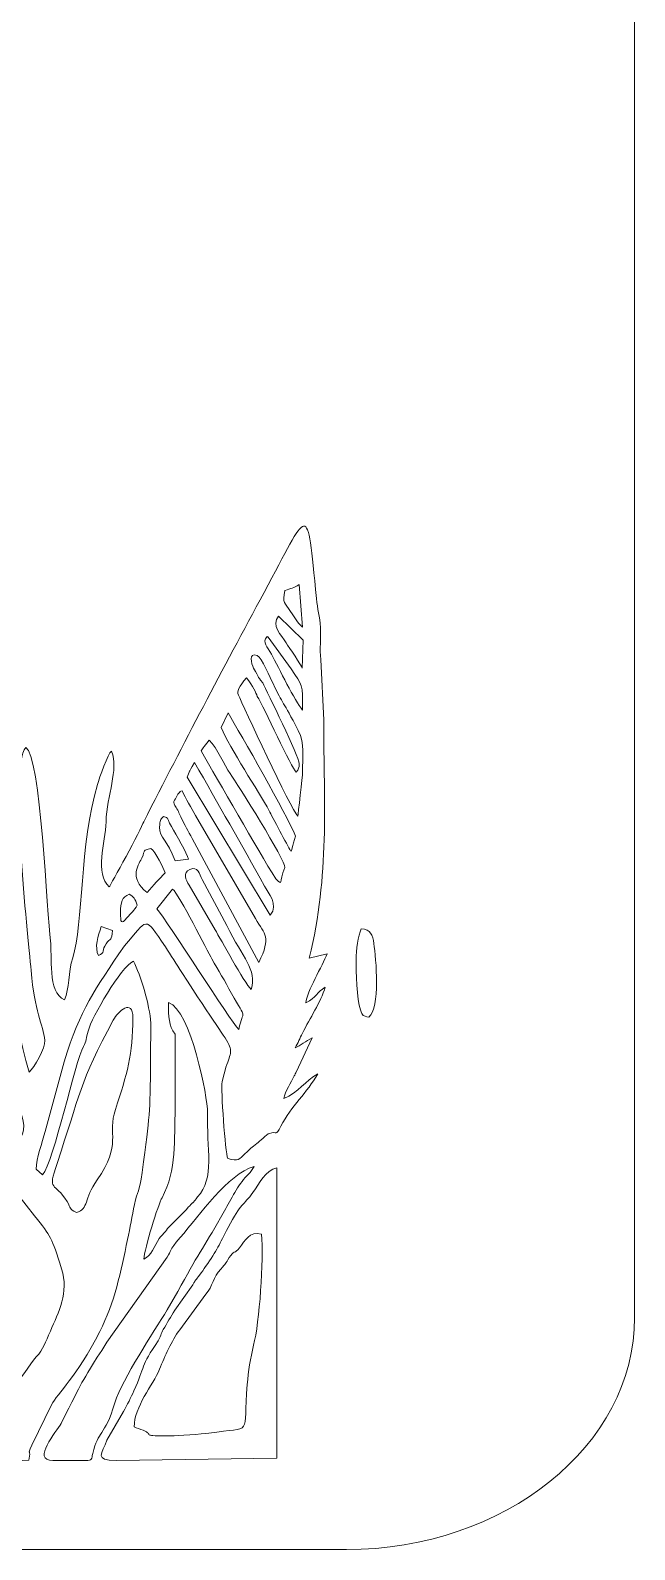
# Model space of a CAD drawing. Header units: millimetres. Extents: x -297 to 103, y -88 to 145.
# Drawn here: x 69.2 to 103.1, y -86.4 to -1.3 of the extents above; entities that cross this region are included whole.
import ezdxf

# ---------------------------------------------------------------- set-up
doc = ezdxf.new("R2010")
doc.units = ezdxf.units.MM
doc.header["$MEASUREMENT"] = 0
doc.layers.add('Layer 2', color=7, linetype='Continuous')

msp = doc.modelspace()

# ---------------------------------------------------------------- linework, layer by layer
at = {"layer": 'Layer 2', "color": 242, "lineweight": 9}
for points, knots in [([(103.077, 130.6953), (103.077, 130.6953), (103.077, -73.3769), (103.077, -73.3769), (103.077, -73.3769), (103.077, -80.5232), (95.8072, -86.3708), (86.9223, -86.3708), (86.9223, -86.3708), (86.9223, -86.3708), (-281.1854, -86.3708), (-281.1854, -86.3708), (-281.1854, -86.3708), (-290.0702, -86.3708), (-297.3401, -80.5232), (-297.3401, -73.3769), (-297.3401, -73.3769), (-297.3401, -73.3769), (-297.3401, 130.6953), (-297.3401, 130.6953), (-297.3401, 130.6953), (-297.3401, 137.8417), (-290.0702, 143.6892), (-281.1854, 143.6892), (-281.1854, 143.6892), (-281.1854, 143.6892), (86.9223, 143.6892), (86.9223, 143.6892), (86.9223, 143.6892), (95.8072, 143.6892), (103.077, 137.8417), (103.077, 130.6953)], [0, 0, 0, 0, 0.1111111, 0.1111111, 0.1111111, 0.1111111, 0.2222222, 0.2222222, 0.2222222, 0.2222222, 0.3333333, 0.3333333, 0.3333333, 0.3333333, 0.4444444, 0.4444444, 0.4444444, 0.4444444, 0.5555556, 0.5555556, 0.5555556, 0.5555556, 0.6666667, 0.6666667, 0.6666667, 0.6666667, 0.7777778, 0.7777778, 0.7777778, 0.7777778, 1, 1, 1, 1]), ([(71.8028, -67.4857), (71.3436, -67.273), (71.5152, -67.2746), (71.2706, -66.8688), (71.2706, -66.8688), (70.5779, -65.7191), (70.1513, -66.3906), (70.708, -64.7352), (70.708, -64.7352), (71.9889, -60.9258), (71.9641, -60.1884), (73.8622, -56.7021), (73.8622, -56.7021), (74.1407, -56.1907), (74.957, -55.4811), (74.957, -56.575), (74.957, -56.575), (74.957, -58.6395), (74.6319, -59.7303), (73.9843, -61.7078), (73.9843, -61.7078), (73.5128, -63.1481), (74.3778, -63.6124), (72.9527, -65.6589), (72.9527, -65.6589), (72.204, -66.734), (72.4903, -67.2796), (71.8028, -67.4857)], [0, 0, 0, 0, 0.125, 0.125, 0.125, 0.125, 0.25, 0.25, 0.25, 0.25, 0.375, 0.375, 0.375, 0.375, 0.5, 0.5, 0.5, 0.5, 0.625, 0.625, 0.625, 0.625, 0.75, 0.75, 0.75, 0.75, 1, 1, 1, 1]), ([(60.8778, -61.8627), (60.8778, -61.3396), (61.0759, -60.6298), (61.1443, -59.8447), (61.1443, -59.8447), (61.2017, -59.1874), (61.1295, -58.6416), (61.4299, -58.0422), (61.4299, -58.0422), (62.4546, -59.0499), (62.2457, -58.9016), (62.9852, -59.7973), (62.9852, -59.7973), (63.2016, -60.0592), (63.3201, -60.0972), (63.5566, -60.3454), (63.5566, -60.3454), (63.5566, -60.3454), (67.495, -65.2514), (67.495, -65.2514), (67.495, -65.2514), (67.8221, -65.6839), (68.1525, -66.0409), (68.5117, -66.4774), (68.5117, -66.4774), (68.5117, -66.4774), (69.4435, -67.675), (69.4435, -67.675), (69.4435, -67.675), (70.3904, -68.8721), (70.3928, -68.8267), (70.9649, -70.6348), (70.9649, -70.6348), (71.3879, -71.9719), (70.789, -73.082), (70.3355, -74.1237), (70.3355, -74.1237), (70.0583, -74.7605), (69.9328, -75.133), (69.5492, -75.5779), (69.5492, -75.5779), (68.7605, -76.4926), (67.6298, -78.5669), (66.6164, -79.1819), (66.6164, -79.1819), (65.9388, -78.906), (64.9023, -76.588), (64.6408, -76.0369), (64.6408, -76.0369), (64.0962, -74.8898), (63.6753, -73.6553), (63.2268, -72.4744), (63.2268, -72.4744), (63.2268, -72.4744), (62.5685, -70.5972), (62.5685, -70.5972), (62.5685, -70.5972), (62.3029, -68.769), (62.2102, -70.04), (62.0089, -68.5831), (62.0089, -68.5831), (61.923, -67.9624), (61.615, -67.2509), (61.4225, -66.6387), (61.4225, -66.6387), (60.6422, -64.1573), (60.8778, -64.8199), (60.8778, -61.8627)], [0, 0, 0, 0, 0.0555556, 0.0555556, 0.0555556, 0.0555556, 0.1111111, 0.1111111, 0.1111111, 0.1111111, 0.1666667, 0.1666667, 0.1666667, 0.1666667, 0.2222222, 0.2222222, 0.2222222, 0.2222222, 0.2777778, 0.2777778, 0.2777778, 0.2777778, 0.3333333, 0.3333333, 0.3333333, 0.3333333, 0.3888889, 0.3888889, 0.3888889, 0.3888889, 0.4444444, 0.4444444, 0.4444444, 0.4444444, 0.5, 0.5, 0.5, 0.5, 0.5555556, 0.5555556, 0.5555556, 0.5555556, 0.6111111, 0.6111111, 0.6111111, 0.6111111, 0.6666667, 0.6666667, 0.6666667, 0.6666667, 0.7222222, 0.7222222, 0.7222222, 0.7222222, 0.7777778, 0.7777778, 0.7777778, 0.7777778, 0.8333333, 0.8333333, 0.8333333, 0.8333333, 0.8888889, 0.8888889, 0.8888889, 0.8888889, 1, 1, 1, 1]), ([(83.0293, -64.984), (82.3644, -65.1221), (82.046, -65.8722), (81.6905, -66.3599), (81.6905, -66.3599), (81.1557, -67.0935), (81.0374, -66.9355), (80.2952, -68.3223), (80.2952, -68.3223), (79.7919, -69.2626), (79.7032, -69.6006), (79.0332, -70.513), (79.0332, -70.513), (78.9177, -70.6701), (78.8295, -70.8232), (78.7006, -70.9969), (78.7006, -70.9969), (78.4681, -71.31), (78.5, -71.1978), (78.3195, -71.5311), (78.3195, -71.5311), (78.3195, -71.5311), (77.3053, -72.958), (77.3053, -72.958), (77.3053, -72.958), (77.0863, -73.333), (76.8811, -73.6737), (76.6622, -74.043), (76.6622, -74.043), (76.5392, -74.2507), (76.5024, -74.4804), (76.372, -74.6717), (76.372, -74.6717), (75.3849, -76.1212), (75.6422, -76.0906), (75.0155, -77.4826), (75.0155, -77.4826), (74.8547, -77.8401), (74.6395, -78.2887), (74.4399, -78.6375), (74.4399, -78.6375), (74.4399, -78.6375), (73.507, -80.2361), (73.507, -80.2361), (73.507, -80.2361), (73.23, -80.9917), (72.7453, -81.3827), (74.0401, -81.3784), (74.0401, -81.3784), (74.0401, -81.3784), (83.0278, -81.2538), (83.0278, -81.2538), (83.0278, -81.2538), (83.0278, -81.2538), (83.0293, -64.984), (83.0293, -64.984)], [0, 0, 0, 0, 0.0666667, 0.0666667, 0.0666667, 0.0666667, 0.1333333, 0.1333333, 0.1333333, 0.1333333, 0.2, 0.2, 0.2, 0.2, 0.2666667, 0.2666667, 0.2666667, 0.2666667, 0.3333333, 0.3333333, 0.3333333, 0.3333333, 0.4, 0.4, 0.4, 0.4, 0.4666667, 0.4666667, 0.4666667, 0.4666667, 0.5333333, 0.5333333, 0.5333333, 0.5333333, 0.6, 0.6, 0.6, 0.6, 0.6666667, 0.6666667, 0.6666667, 0.6666667, 0.7333333, 0.7333333, 0.7333333, 0.7333333, 0.8, 0.8, 0.8, 0.8, 0.8666667, 0.8666667, 0.8666667, 0.8666667, 1, 1, 1, 1]), ([(75.0292, -79.4929), (75.0338, -78.3724), (76.0758, -77.1696), (76.4517, -76.2684), (76.4517, -76.2684), (76.7699, -75.5056), (77.0987, -74.7114), (77.5863, -74.051), (77.5863, -74.051), (77.5863, -74.051), (79.057, -72.0683), (79.057, -72.0683), (79.057, -72.0683), (79.4171, -71.6107), (79.4843, -71.1042), (79.8827, -70.6547), (79.8827, -70.6547), (80.1893, -70.3087), (80.1363, -70.3714), (80.3626, -70.0151), (80.3626, -70.0151), (80.619, -69.6113), (80.6626, -69.8021), (80.936, -69.4691), (80.936, -69.4691), (81.2571, -69.0781), (81.4753, -68.4929), (82.1682, -68.696), (82.1682, -68.696), (82.3064, -70.115), (82.0488, -73.6467), (81.7237, -74.9238), (81.7237, -74.9238), (81.5371, -75.6569), (81.4339, -76.3732), (81.3709, -77.1132), (81.3709, -77.1132), (81.1171, -80.0946), (81.7802, -79.467), (79.2188, -79.8428), (79.2188, -79.8428), (78.8497, -79.8969), (77.4486, -80.0017), (77.091, -80.0017), (77.091, -80.0017), (75.3304, -80.0017), (76.2109, -79.9688), (75.5407, -79.6853), (75.5407, -79.6853), (75.3722, -79.6141), (75.1791, -79.5618), (75.0292, -79.4929)], [0, 0, 0, 0, 0.0714286, 0.0714286, 0.0714286, 0.0714286, 0.1428571, 0.1428571, 0.1428571, 0.1428571, 0.2142857, 0.2142857, 0.2142857, 0.2142857, 0.2857143, 0.2857143, 0.2857143, 0.2857143, 0.3571429, 0.3571429, 0.3571429, 0.3571429, 0.4285714, 0.4285714, 0.4285714, 0.4285714, 0.5, 0.5, 0.5, 0.5, 0.5714286, 0.5714286, 0.5714286, 0.5714286, 0.6428571, 0.6428571, 0.6428571, 0.6428571, 0.7142857, 0.7142857, 0.7142857, 0.7142857, 0.7857143, 0.7857143, 0.7857143, 0.7857143, 0.8571429, 0.8571429, 0.8571429, 0.8571429, 1, 1, 1, 1])]:
    msp.add_open_spline(points, degree=3, knots=knots, dxfattribs=at)
at = {"layer": 'Layer 2', "color": 250, "lineweight": 9}
for points, knots in [([(73.6333, -49.244), (72.8226, -48.4913), (73.4114, -46.7794), (73.454, -45.5925), (73.454, -45.5925), (73.5069, -44.1122), (74.1753, -42.6667), (73.7616, -41.6426), (73.7616, -41.6426), (73.5697, -41.7192), (73.0733, -43.1706), (72.9727, -43.5051), (72.9727, -43.5051), (71.9799, -46.8056), (72.1789, -51.353), (71.5934, -53.2087), (71.5934, -53.2087), (71.3306, -54.0414), (71.4071, -54.9431), (71.1275, -55.5728), (71.1275, -55.5728), (70.1618, -55.1726), (70.446, -53.0422), (70.3415, -52.2646), (70.3415, -52.2646), (70.1557, -50.8827), (69.7939, -41.7766), (68.9553, -41.4324), (68.9553, -41.4324), (67.9846, -42.7047), (69.0834, -51.7023), (69.2542, -53.9345), (69.2542, -53.9345), (69.4323, -56.2604), (69.9349, -56.9127), (70.0302, -57.8574), (70.0302, -57.8574), (70.0709, -58.2616), (69.4146, -59.3689), (69.1516, -59.6276), (69.1516, -59.6276), (68.111, -56.0595), (67.8787, -52.7552), (67.0044, -49.3785), (67.0044, -49.3785), (66.759, -48.4308), (66.6884, -47.0761), (65.8838, -46.3985), (65.8838, -46.3985), (66.1352, -47.92), (66.2828, -49.5504), (66.4932, -51.0058), (66.4932, -51.0058), (66.4932, -51.0058), (67.0248, -55.1395), (67.0248, -55.1395), (67.0248, -55.1395), (67.1303, -55.5973), (67.2243, -55.6655), (67.2566, -56.272), (67.2566, -56.272), (67.3129, -57.3327), (68.2044, -60.2559), (68.5251, -61.3792), (68.5251, -61.3792), (68.7183, -62.0556), (69.0696, -62.68), (68.6502, -63.3499), (68.6502, -63.3499), (68.1933, -62.9944), (68.0789, -62.6152), (67.7333, -62.2714), (67.7333, -62.2714), (66.9531, -61.4952), (66.5193, -60.8482), (65.8579, -60.0774), (65.8579, -60.0774), (65.1923, -59.3013), (61.484, -55.393), (60.5721, -55.514), (60.5721, -55.514), (60.2796, -57.166), (60.1528, -58.7856), (59.9191, -60.4419), (59.9191, -60.4419), (59.8373, -61.0218), (59.7194, -61.4469), (59.7083, -62.0645), (59.7083, -62.0645), (59.6425, -65.734), (60.352, -68.38), (60.793, -71.8581), (60.793, -71.8581), (60.9325, -72.9586), (61.0208, -73.9865), (61.2777, -75.0331), (61.2777, -75.0331), (61.6293, -76.4657), (62.632, -79.7212), (62.6534, -81.0142), (62.6534, -81.0142), (62.8488, -81.1372), (63.03, -81.3784), (63.3557, -81.3784), (63.3557, -81.3784), (65.2736, -81.3792), (67.217, -81.4769), (69.1313, -81.3591), (69.1313, -81.3591), (69.2762, -80.6342), (69.0008, -81.1774), (69.296, -80.5224), (69.296, -80.5224), (69.296, -80.5224), (70.3934, -78.2519), (70.3934, -78.2519), (70.3934, -78.2519), (70.7696, -77.5816), (71.7737, -76.7383), (73.1051, -74.1491), (73.1051, -74.1491), (73.9347, -72.536), (74.2949, -70.8021), (74.6612, -68.9967), (74.6612, -68.9967), (74.796, -68.3325), (74.925, -67.6675), (75.0488, -67.0436), (75.0488, -67.0436), (75.2156, -66.202), (75.3237, -66.4292), (75.4776, -65.2387), (75.4776, -65.2387), (75.9172, -61.8373), (75.9197, -62.1688), (75.9561, -58.9132), (75.9561, -58.9132), (75.9561, -58.9132), (75.9571, -56.8811), (75.9571, -56.8811), (75.9571, -56.8811), (75.9141, -55.8547), (75.3913, -54.184), (74.9907, -53.4073), (74.9907, -53.4073), (74.2856, -53.7187), (72.6535, -56.5462), (72.4482, -57.3188), (72.4482, -57.3188), (72.3439, -57.7118), (72.3597, -57.8885), (72.1926, -58.1865), (72.1926, -58.1865), (71.7363, -59.0002), (70.5238, -64.6315), (69.8966, -65.3784), (69.8966, -65.3784), (69.8966, -65.3784), (69.5325, -65.0578), (69.5325, -65.0578), (69.5325, -65.0578), (69.5489, -64.4307), (69.8735, -63.5873), (70.0438, -62.9425), (70.0438, -62.9425), (70.0438, -62.9425), (71.1093, -59.0373), (71.1093, -59.0373), (71.1093, -59.0373), (72.0256, -56.0632), (72.8204, -55.016), (74.4825, -52.5458), (74.4825, -52.5458), (75.8205, -51.04), (75.5624, -50.7792), (76.7816, -52.6104), (76.7816, -52.6104), (77.0872, -53.0692), (77.4147, -53.5858), (77.7003, -54.0346), (77.7003, -54.0346), (81.2413, -59.599), (80.5414, -57.4387), (79.964, -60.1671), (79.964, -60.1671), (79.8865, -60.5331), (80.1254, -64.1193), (80.2808, -64.4668), (80.2808, -64.4668), (80.8883, -64.6361), (80.9142, -64.4968), (81.249, -64.1864), (81.249, -64.1864), (81.5153, -63.9394), (81.6238, -63.8266), (81.9038, -63.6242), (81.9038, -63.6242), (82.06, -63.5113), (82.4475, -63.1066), (82.6123, -63.0507), (82.6123, -63.0507), (83.0569, -62.8998), (82.9471, -63.2637), (83.2593, -62.6438), (83.2593, -62.6438), (83.8232, -61.5241), (84.7321, -60.773), (85.3203, -59.717), (85.3203, -59.717), (84.6332, -60.1081), (84.2276, -60.7632), (83.4186, -61.1048), (83.4186, -61.1048), (83.511, -60.6763), (83.8077, -60.2231), (84.0047, -59.8287), (84.0047, -59.8287), (84.0204, -59.7974), (84.0992, -59.6491), (84.1122, -59.6293), (84.1122, -59.6293), (84.1122, -59.6293), (85.0124, -57.6954), (85.0124, -57.6954), (85.0124, -57.6954), (84.6474, -57.8818), (84.3596, -58.1467), (84.0566, -58.2533), (84.0566, -58.2533), (84.2054, -57.9927), (84.324, -57.7201), (84.4629, -57.44), (84.4629, -57.44), (84.8822, -56.5942), (85.4708, -55.7182), (85.7438, -54.8578), (85.7438, -54.8578), (85.2782, -55.1416), (85.2335, -55.4588), (84.656, -55.7361), (84.656, -55.7361), (84.6958, -55.1242), (85.5929, -53.6498), (85.8452, -52.9883), (85.8452, -52.9883), (85.8452, -52.9883), (84.844, -53.2336), (84.844, -53.2336), (84.844, -53.2336), (85.9886, -48.4786), (85.6576, -44.7228), (85.6576, -39.8984), (85.6576, -39.8984), (85.6576, -39.8984), (85.4881, -36.4971), (85.4881, -36.4971), (85.4881, -36.4971), (85.4257, -35.9101), (85.4946, -35.3042), (85.4677, -34.7116), (85.4677, -34.7116), (85.4387, -34.077), (85.299, -33.684), (85.243, -33.0898), (85.243, -33.0898), (84.7055, -27.3899), (84.8427, -28.0896), (82.3116, -32.7517), (82.3116, -32.7517), (79.9624, -37.0801), (77.8362, -41.1539), (75.5669, -45.5942), (75.5669, -45.5942), (75.4307, -45.987), (73.7008, -49.1692), (73.6333, -49.244)], [0, 0, 0, 0, 0.0142857, 0.0142857, 0.0142857, 0.0142857, 0.0285714, 0.0285714, 0.0285714, 0.0285714, 0.0428571, 0.0428571, 0.0428571, 0.0428571, 0.0571429, 0.0571429, 0.0571429, 0.0571429, 0.0714286, 0.0714286, 0.0714286, 0.0714286, 0.0857143, 0.0857143, 0.0857143, 0.0857143, 0.1, 0.1, 0.1, 0.1, 0.1142857, 0.1142857, 0.1142857, 0.1142857, 0.1285714, 0.1285714, 0.1285714, 0.1285714, 0.1428571, 0.1428571, 0.1428571, 0.1428571, 0.1571429, 0.1571429, 0.1571429, 0.1571429, 0.1714286, 0.1714286, 0.1714286, 0.1714286, 0.1857143, 0.1857143, 0.1857143, 0.1857143, 0.2, 0.2, 0.2, 0.2, 0.2142857, 0.2142857, 0.2142857, 0.2142857, 0.2285714, 0.2285714, 0.2285714, 0.2285714, 0.2428571, 0.2428571, 0.2428571, 0.2428571, 0.2571429, 0.2571429, 0.2571429, 0.2571429, 0.2714286, 0.2714286, 0.2714286, 0.2714286, 0.2857143, 0.2857143, 0.2857143, 0.2857143, 0.3, 0.3, 0.3, 0.3, 0.3142857, 0.3142857, 0.3142857, 0.3142857, 0.3285714, 0.3285714, 0.3285714, 0.3285714, 0.3428571, 0.3428571, 0.3428571, 0.3428571, 0.3571429, 0.3571429, 0.3571429, 0.3571429, 0.3714286, 0.3714286, 0.3714286, 0.3714286, 0.3857143, 0.3857143, 0.3857143, 0.3857143, 0.4, 0.4, 0.4, 0.4, 0.4142857, 0.4142857, 0.4142857, 0.4142857, 0.4285714, 0.4285714, 0.4285714, 0.4285714, 0.4428571, 0.4428571, 0.4428571, 0.4428571, 0.4571429, 0.4571429, 0.4571429, 0.4571429, 0.4714286, 0.4714286, 0.4714286, 0.4714286, 0.4857143, 0.4857143, 0.4857143, 0.4857143, 0.5, 0.5, 0.5, 0.5, 0.5142857, 0.5142857, 0.5142857, 0.5142857, 0.5285714, 0.5285714, 0.5285714, 0.5285714, 0.5428571, 0.5428571, 0.5428571, 0.5428571, 0.5571429, 0.5571429, 0.5571429, 0.5571429, 0.5714286, 0.5714286, 0.5714286, 0.5714286, 0.5857143, 0.5857143, 0.5857143, 0.5857143, 0.6, 0.6, 0.6, 0.6, 0.6142857, 0.6142857, 0.6142857, 0.6142857, 0.6285714, 0.6285714, 0.6285714, 0.6285714, 0.6428571, 0.6428571, 0.6428571, 0.6428571, 0.6571429, 0.6571429, 0.6571429, 0.6571429, 0.6714286, 0.6714286, 0.6714286, 0.6714286, 0.6857143, 0.6857143, 0.6857143, 0.6857143, 0.7, 0.7, 0.7, 0.7, 0.7142857, 0.7142857, 0.7142857, 0.7142857, 0.7285714, 0.7285714, 0.7285714, 0.7285714, 0.7428571, 0.7428571, 0.7428571, 0.7428571, 0.7571429, 0.7571429, 0.7571429, 0.7571429, 0.7714286, 0.7714286, 0.7714286, 0.7714286, 0.7857143, 0.7857143, 0.7857143, 0.7857143, 0.8, 0.8, 0.8, 0.8, 0.8142857, 0.8142857, 0.8142857, 0.8142857, 0.8285714, 0.8285714, 0.8285714, 0.8285714, 0.8428571, 0.8428571, 0.8428571, 0.8428571, 0.8571429, 0.8571429, 0.8571429, 0.8571429, 0.8714286, 0.8714286, 0.8714286, 0.8714286, 0.8857143, 0.8857143, 0.8857143, 0.8857143, 0.9, 0.9, 0.9, 0.9, 0.9142857, 0.9142857, 0.9142857, 0.9142857, 0.9285714, 0.9285714, 0.9285714, 0.9285714, 0.9428571, 0.9428571, 0.9428571, 0.9428571, 0.9571429, 0.9571429, 0.9571429, 0.9571429, 0.9714286, 0.9714286, 0.9714286, 0.9714286, 1, 1, 1, 1]), ([(83.4772, -32.6482), (83.8383, -32.4973), (83.9491, -32.5369), (84.273, -32.2969), (84.273, -32.2969), (84.273, -32.2969), (84.469, -34.6926), (84.469, -34.6926), (84.469, -34.6926), (84.1573, -34.4129), (84.0365, -34.1752), (83.7956, -33.8064), (83.7956, -33.8064), (83.464, -33.2988), (83.3132, -33.3592), (83.4772, -32.6482)], [0, 0, 0, 0, 0.2, 0.2, 0.2, 0.2, 0.4, 0.4, 0.4, 0.4, 0.6, 0.6, 0.6, 0.6, 1, 1, 1, 1]), ([(83.5493, -35.5759), (83.2616, -35.1305), (82.6998, -34.5813), (83.1248, -34.0731), (83.1248, -34.0731), (83.1248, -34.0731), (84.5006, -35.4245), (84.5006, -35.4245), (84.5006, -35.4245), (84.5006, -35.4245), (84.4476, -36.9842), (84.4476, -36.9842), (84.4476, -36.9842), (84.409, -36.8502), (83.7145, -35.8318), (83.5493, -35.5759)], [0, 0, 0, 0, 0.2, 0.2, 0.2, 0.2, 0.4, 0.4, 0.4, 0.4, 0.6, 0.6, 0.6, 0.6, 1, 1, 1, 1]), ([(83.8256, -37.0338), (84.4903, -37.9867), (84.469, -37.8493), (84.469, -39.3444), (84.469, -39.3444), (84.0384, -38.8139), (83.1409, -37.017), (82.7223, -36.1999), (82.7223, -36.1999), (82.4995, -35.765), (82.1851, -35.5727), (82.4807, -35.2126), (82.4807, -35.2126), (82.5011, -35.2278), (82.5293, -35.2485), (82.5413, -35.259), (82.5413, -35.259), (82.5413, -35.259), (83.8256, -37.0338), (83.8256, -37.0338)], [0, 0, 0, 0, 0.1666667, 0.1666667, 0.1666667, 0.1666667, 0.3333333, 0.3333333, 0.3333333, 0.3333333, 0.5, 0.5, 0.5, 0.5, 0.6666667, 0.6666667, 0.6666667, 0.6666667, 1, 1, 1, 1]), ([(84.1079, -42.8079), (84.2525, -42.6343), (84.2811, -42.5873), (84.2811, -42.339), (84.2811, -42.339), (84.2811, -41.9668), (82.4648, -38.2817), (82.2346, -37.8084), (82.2346, -37.8084), (81.8583, -37.3704), (82.0931, -37.5729), (81.7183, -36.9973), (81.7183, -36.9973), (81.6186, -36.7324), (81.3983, -36.0936), (81.9209, -36.2809), (81.9209, -36.2809), (82.1953, -36.3793), (82.6645, -37.5825), (82.8182, -37.8536), (82.8182, -37.8536), (83.392, -39.0734), (83.3367, -38.7599), (84.2301, -40.4905), (84.2301, -40.4905), (84.6054, -41.2177), (84.4663, -41.9341), (84.4697, -42.8491), (84.4697, -42.8491), (84.4702, -42.9523), (84.2074, -45.2683), (84.2052, -45.2723), (84.2052, -45.2723), (83.8123, -44.9163), (81.1134, -39.034), (80.8772, -38.4963), (80.8772, -38.4963), (80.7468, -38.2861), (80.9338, -38.0402), (81.3217, -37.5264), (81.3217, -37.5264), (81.7011, -38.0094), (81.8544, -38.3754), (81.9334, -38.5692), (81.9334, -38.5692), (82.2927, -39.1232), (83.8529, -42.6337), (84.1079, -42.8079)], [0, 0, 0, 0, 0.0769231, 0.0769231, 0.0769231, 0.0769231, 0.1538462, 0.1538462, 0.1538462, 0.1538462, 0.2307692, 0.2307692, 0.2307692, 0.2307692, 0.3076923, 0.3076923, 0.3076923, 0.3076923, 0.3846154, 0.3846154, 0.3846154, 0.3846154, 0.4615385, 0.4615385, 0.4615385, 0.4615385, 0.5384615, 0.5384615, 0.5384615, 0.5384615, 0.6153846, 0.6153846, 0.6153846, 0.6153846, 0.6923077, 0.6923077, 0.6923077, 0.6923077, 0.7692308, 0.7692308, 0.7692308, 0.7692308, 0.8461538, 0.8461538, 0.8461538, 0.8461538, 1, 1, 1, 1]), ([(79.9072, -40.3208), (79.9072, -40.3208), (80.2976, -39.4904), (80.2976, -39.4904), (80.2976, -39.4904), (81.0116, -40.7075), (83.567, -45.1614), (84.0734, -46.3972), (84.0734, -46.3972), (83.8848, -46.9494), (83.8712, -47.3287), (83.7979, -47.2162), (83.7979, -47.2162), (83.6332, -46.9618), (82.7432, -45.2718), (82.6047, -44.9883), (82.6047, -44.9883), (81.9857, -43.8766), (80.4037, -41.4808), (79.9072, -40.3208)], [0, 0, 0, 0, 0.1666667, 0.1666667, 0.1666667, 0.1666667, 0.3333333, 0.3333333, 0.3333333, 0.3333333, 0.5, 0.5, 0.5, 0.5, 0.6666667, 0.6666667, 0.6666667, 0.6666667, 1, 1, 1, 1]), ([(83.4717, -48.1612), (83.1171, -49.0289), (83.4049, -49.1936), (82.962, -48.7988), (82.962, -48.7988), (81.9462, -47.1268), (79.7471, -43.3177), (78.7785, -41.6212), (78.7785, -41.6212), (79.197, -41.0568), (78.7785, -41.6212), (79.2265, -41.0171), (79.2265, -41.0171), (79.7063, -41.4877), (80.0757, -42.4301), (80.4036, -42.8896), (80.4036, -42.8896), (80.803, -43.4498), (83.5511, -47.8122), (83.4717, -48.1612)], [0, 0, 0, 0, 0.1666667, 0.1666667, 0.1666667, 0.1666667, 0.3333333, 0.3333333, 0.3333333, 0.3333333, 0.5, 0.5, 0.5, 0.5, 0.6666667, 0.6666667, 0.6666667, 0.6666667, 1, 1, 1, 1]), ([(78.4193, -42.2682), (79.7217, -44.5959), (81.0546, -46.8517), (82.3301, -49.202), (82.3301, -49.202), (82.5215, -49.5973), (83.1664, -50.228), (82.6596, -50.8361), (82.6596, -50.8361), (82.6596, -50.8361), (77.9982, -43.0921), (77.9982, -43.0921), (77.9982, -43.0921), (78.2769, -42.5022), (77.9841, -43.0034), (78.4193, -42.2682)], [0, 0, 0, 0, 0.2, 0.2, 0.2, 0.2, 0.4, 0.4, 0.4, 0.4, 0.6, 0.6, 0.6, 0.6, 1, 1, 1, 1]), ([(78.2826, -46.5361), (78.069, -46.1296), (77.8542, -45.7517), (77.6846, -45.4043), (77.6846, -45.4043), (77.5653, -45.1601), (77.5223, -45.0127), (77.3834, -44.7929), (77.3834, -44.7929), (77.1553, -44.4321), (77.2545, -44.5013), (77.4873, -44.0577), (77.4873, -44.0577), (77.6458, -43.8818), (77.5569, -43.8832), (77.7275, -43.8534), (77.7275, -43.8534), (77.9062, -44.2878), (78.2409, -44.8408), (78.4647, -45.2395), (78.4647, -45.2395), (78.4647, -45.2395), (81.8305, -51.0194), (81.8305, -51.0194), (81.8305, -51.0194), (82.362, -51.964), (82.7361, -51.9901), (82.0112, -53.4831), (82.0112, -53.4831), (82.0112, -53.4831), (78.2826, -46.5361), (78.2826, -46.5361)], [0, 0, 0, 0, 0.1111111, 0.1111111, 0.1111111, 0.1111111, 0.2222222, 0.2222222, 0.2222222, 0.2222222, 0.3333333, 0.3333333, 0.3333333, 0.3333333, 0.4444444, 0.4444444, 0.4444444, 0.4444444, 0.5555556, 0.5555556, 0.5555556, 0.5555556, 0.6666667, 0.6666667, 0.6666667, 0.6666667, 0.7777778, 0.7777778, 0.7777778, 0.7777778, 1, 1, 1, 1]), ([(76.6842, -45.2924), (76.9954, -45.4247), (76.7831, -45.2333), (77.1218, -45.8684), (77.1218, -45.8684), (77.3547, -46.3055), (78.01, -47.3707), (78.0744, -47.6994), (78.0744, -47.6994), (78.0744, -47.6994), (77.3257, -47.7751), (77.3257, -47.7751), (77.3257, -47.7751), (76.8895, -46.6133), (76.4589, -46.5199), (76.4589, -45.898), (76.4589, -45.898), (76.4589, -45.4915), (76.5027, -45.5091), (76.6842, -45.2924)], [0, 0, 0, 0, 0.1666667, 0.1666667, 0.1666667, 0.1666667, 0.3333333, 0.3333333, 0.3333333, 0.3333333, 0.5, 0.5, 0.5, 0.5, 0.6666667, 0.6666667, 0.6666667, 0.6666667, 1, 1, 1, 1]), ([(75.7689, -49.5544), (74.6371, -48.7427), (75.3589, -47.8787), (75.4665, -47.6249), (75.4665, -47.6249), (75.6752, -47.1326), (75.4665, -47.2297), (75.9723, -47.0872), (75.9723, -47.0872), (76.2218, -47.2665), (76.6728, -48.1858), (76.772, -48.4619), (76.772, -48.4619), (76.4353, -48.7863), (76.1039, -49.1488), (75.7689, -49.5544)], [0, 0, 0, 0, 0.2, 0.2, 0.2, 0.2, 0.4, 0.4, 0.4, 0.4, 0.6, 0.6, 0.6, 0.6, 1, 1, 1, 1]), ([(78.1563, -48.2647), (78.6187, -48.0586), (78.6753, -48.5266), (78.8348, -48.8328), (78.8348, -48.8328), (78.8348, -48.8328), (80.2222, -51.4091), (80.2222, -51.4091), (80.2222, -51.4091), (81.1464, -53.2745), (81.9054, -53.8279), (81.5889, -54.9932), (81.5889, -54.9932), (81.1937, -54.6185), (79.8638, -52.1362), (79.5717, -51.6546), (79.5717, -51.6546), (79.5717, -51.6546), (78.1101, -49.1449), (78.1101, -49.1449), (78.1101, -49.1449), (77.9275, -48.8576), (77.7316, -48.4539), (78.1563, -48.2647)], [0, 0, 0, 0, 0.1428571, 0.1428571, 0.1428571, 0.1428571, 0.2857143, 0.2857143, 0.2857143, 0.2857143, 0.4285714, 0.4285714, 0.4285714, 0.4285714, 0.5714286, 0.5714286, 0.5714286, 0.5714286, 0.7142857, 0.7142857, 0.7142857, 0.7142857, 1, 1, 1, 1]), ([(77.1863, -49.3636), (77.5389, -49.6508), (79.1587, -52.8745), (79.3826, -53.2699), (79.3826, -53.2699), (79.7581, -53.9323), (80.0981, -54.4891), (80.4907, -55.2077), (80.4907, -55.2077), (81.3765, -56.8291), (81.1526, -55.992), (80.8926, -57.2337), (80.8926, -57.2337), (80.3856, -56.7166), (76.9164, -51.1618), (76.2949, -50.4766), (76.2949, -50.4766), (76.2949, -50.4766), (77.1863, -49.3636), (77.1863, -49.3636)], [0, 0, 0, 0, 0.1666667, 0.1666667, 0.1666667, 0.1666667, 0.3333333, 0.3333333, 0.3333333, 0.3333333, 0.5, 0.5, 0.5, 0.5, 0.6666667, 0.6666667, 0.6666667, 0.6666667, 1, 1, 1, 1]), ([(74.2684, -50.6772), (74.2684, -50.0973), (74.3484, -49.8264), (74.7519, -49.6592), (74.7519, -49.6592), (75.0115, -49.7769), (75.0888, -49.9222), (75.1975, -50.2704), (75.1975, -50.2704), (75.0363, -50.561), (74.8536, -50.7148), (74.6293, -50.9743), (74.6293, -50.9743), (74.2794, -51.3789), (74.2684, -51.2383), (74.2684, -50.6772)], [0, 0, 0, 0, 0.2, 0.2, 0.2, 0.2, 0.4, 0.4, 0.4, 0.4, 0.6, 0.6, 0.6, 0.6, 1, 1, 1, 1]), ([(73.0322, -53.0942), (72.7929, -52.6368), (73.0114, -51.9711), (73.184, -51.4648), (73.184, -51.4648), (73.184, -51.4648), (73.8115, -51.6941), (73.8115, -51.6941), (73.8115, -51.6941), (73.7857, -52.289), (73.699, -52.0796), (73.4575, -52.4308), (73.4575, -52.4308), (73.2062, -52.7962), (73.4121, -52.9344), (73.0322, -53.0942)], [0, 0, 0, 0, 0.2, 0.2, 0.2, 0.2, 0.4, 0.4, 0.4, 0.4, 0.6, 0.6, 0.6, 0.6, 1, 1, 1, 1]), ([(87.4722, -53.3211), (87.4722, -53.9361), (87.5132, -55.5803), (87.7092, -56.125), (87.7092, -56.125), (87.84, -56.4884), (87.8415, -56.4699), (88.1757, -56.5361), (88.1757, -56.5361), (88.8343, -56.0403), (88.5872, -53.2529), (88.4658, -52.4184), (88.4658, -52.4184), (88.3959, -51.9381), (88.2864, -51.6255), (87.761, -51.5884), (87.761, -51.5884), (87.5872, -51.9736), (87.4722, -52.8036), (87.4722, -53.3211)], [0, 0, 0, 0, 0.1666667, 0.1666667, 0.1666667, 0.1666667, 0.3333333, 0.3333333, 0.3333333, 0.3333333, 0.5, 0.5, 0.5, 0.5, 0.6666667, 0.6666667, 0.6666667, 0.6666667, 1, 1, 1, 1]), ([(77.3275, -57.4901), (77.3275, -57.4901), (77.3377, -61.6658), (77.3377, -61.6658), (77.3377, -61.6658), (77.2475, -63.3524), (77.4458, -65.128), (76.5918, -66.6548), (76.5918, -66.6548), (76.3988, -66.9999), (75.5865, -69.5378), (75.5825, -70.0952), (75.5825, -70.0952), (76.0017, -69.8955), (76.1596, -69.3853), (76.4372, -68.935), (76.4372, -68.935), (76.6632, -68.6641), (76.713, -68.642), (76.9002, -68.3857), (76.9002, -68.3857), (76.9002, -68.3857), (77.9618, -67.3105), (77.9618, -67.3105), (77.9618, -67.3105), (78.5782, -66.6039), (78.1121, -67.2514), (78.5782, -66.6039), (78.5782, -66.6039), (79.569, -65.6313), (79.0768, -63.882), (79.1495, -61.8627), (79.1495, -61.8627), (79.1495, -61.0875), (78.2081, -56.1154), (76.9611, -55.7265), (76.9611, -55.7265), (76.9569, -56.5589), (76.956, -56.9855), (77.3275, -57.4901)], [0, 0, 0, 0, 0.0909091, 0.0909091, 0.0909091, 0.0909091, 0.1818182, 0.1818182, 0.1818182, 0.1818182, 0.2727273, 0.2727273, 0.2727273, 0.2727273, 0.3636364, 0.3636364, 0.3636364, 0.3636364, 0.4545455, 0.4545455, 0.4545455, 0.4545455, 0.5454545, 0.5454545, 0.5454545, 0.5454545, 0.6363636, 0.6363636, 0.6363636, 0.6363636, 0.7272727, 0.7272727, 0.7272727, 0.7272727, 0.8181818, 0.8181818, 0.8181818, 0.8181818, 1, 1, 1, 1]), ([(72.3113, -81.3784), (72.7106, -81.3784), (72.6322, -81.2951), (72.7072, -80.9858), (72.7072, -80.9858), (73.0285, -79.6599), (73.3469, -80.1102), (73.9548, -78.1421), (73.9548, -78.1421), (74.3809, -76.7622), (76.1187, -74.2254), (76.8783, -72.9378), (76.8783, -72.9378), (76.8783, -72.9378), (77.4835, -71.9137), (77.4835, -71.9137), (77.4835, -71.9137), (78.5278, -69.9204), (78.9631, -69.4085), (79.8663, -67.789), (79.8663, -67.789), (80.0819, -67.4025), (80.2426, -67.1349), (80.4552, -66.7537), (80.4552, -66.7537), (80.6614, -66.384), (80.8215, -66.0616), (81.0747, -65.7432), (81.0747, -65.7432), (81.3162, -65.4396), (81.5914, -65.2535), (81.7546, -64.9049), (81.7546, -64.9049), (80.2522, -65.3496), (78.7297, -67.6039), (77.6107, -68.8874), (77.6107, -68.8874), (76.9209, -69.679), (77.1634, -69.5989), (76.874, -69.9841), (76.874, -69.9841), (76.874, -69.9841), (73.5048, -74.749), (73.5048, -74.749), (73.5048, -74.749), (71.8157, -77.3943), (72.3199, -76.6345), (70.936, -79.301), (70.936, -79.301), (70.6992, -79.7573), (69.245, -81.3784), (70.4808, -81.3784), (70.4808, -81.3784), (70.4808, -81.3784), (72.3113, -81.3784), (72.3113, -81.3784)], [0, 0, 0, 0, 0.0666667, 0.0666667, 0.0666667, 0.0666667, 0.1333333, 0.1333333, 0.1333333, 0.1333333, 0.2, 0.2, 0.2, 0.2, 0.2666667, 0.2666667, 0.2666667, 0.2666667, 0.3333333, 0.3333333, 0.3333333, 0.3333333, 0.4, 0.4, 0.4, 0.4, 0.4666667, 0.4666667, 0.4666667, 0.4666667, 0.5333333, 0.5333333, 0.5333333, 0.5333333, 0.6, 0.6, 0.6, 0.6, 0.6666667, 0.6666667, 0.6666667, 0.6666667, 0.7333333, 0.7333333, 0.7333333, 0.7333333, 0.8, 0.8, 0.8, 0.8, 0.8666667, 0.8666667, 0.8666667, 0.8666667, 1, 1, 1, 1])]:
    msp.add_open_spline(points, degree=3, knots=knots, dxfattribs=at)

doc.saveas('drawing.dxf')
